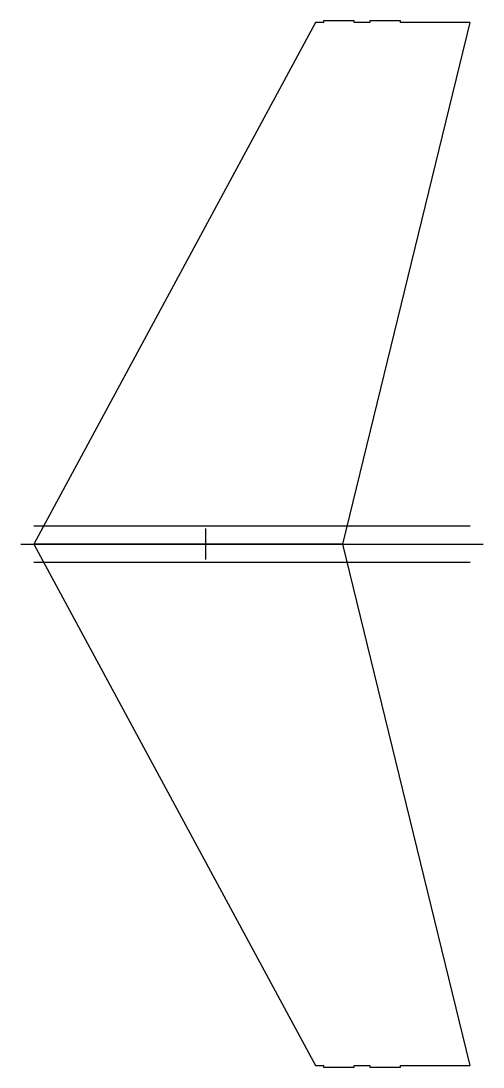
# Model space of a CAD drawing. Header units: millimetres. Extents: x -5 to 172, y -201 to 201.
import ezdxf

# ---------------------------------------------------------------- set-up
doc = ezdxf.new("R2010")
doc.units = ezdxf.units.MM
for name, color, linetype in [('CENTRELINE', 3, 'CONTINUOUS'), ('CG_TARGET', 4, 'CONTINUOUS'), ('OUTLINE_LEFT', 5, 'CONTINUOUS'), ('OUTLINE_RIGHT', 5, 'CONTINUOUS'), ('ROOT_STRIP_EDGE', 6, 'CONTINUOUS')]:
    doc.layers.add(name, color=color, linetype=linetype)

msp = doc.modelspace()

# ---------------------------------------------------------------- linework, layer by layer
at = {"layer": 'CENTRELINE'}
msp.add_line((-5, 0), (172.33561, 0), dxfattribs=at)
at = {"layer": 'CG_TARGET'}
msp.add_line((66, -6), (66, 6), dxfattribs=at)
at = {"layer": 'OUTLINE_LEFT'}
for p, q in [((0, 0), (108.07635, -200)), ((118.51852, 0), (0, 0)), ((167.33561, -200), (118.51852, 0)), ((108.07635, -200), (111.03931, -200)), ((111.03931, -200), (111.03931, -200.6)), ((122.89116, -200.6), (122.89116, -200)), ((122.89116, -200), (128.81709, -200)), ((128.81709, -200), (128.81709, -200.6)), ((140.66894, -200.6), (140.66894, -200)), ((140.66894, -200), (167.33561, -200)), ((111.03931, -200.6), (122.89116, -200.6)), ((128.81709, -200.6), (140.66894, -200.6))]:
    msp.add_line(p, q, dxfattribs=at)
at = {"layer": 'OUTLINE_RIGHT'}
for p, q in [((122.89116, 200.6), (111.03931, 200.6)), ((111.03931, 200.6), (111.03931, 200)), ((122.89116, 200), (122.89116, 200.6)), ((140.66894, 200.6), (128.81709, 200.6)), ((128.81709, 200.6), (128.81709, 200)), ((140.66894, 200), (140.66894, 200.6)), ((108.07635, 200), (0, 0)), ((111.03931, 200), (108.07635, 200)), ((118.51852, 0), (167.33561, 200)), ((128.81709, 200), (122.89116, 200)), ((167.33561, 200), (140.66894, 200)), ((0, 0), (118.51852, 0))]:
    msp.add_line(p, q, dxfattribs=at)
at = {"layer": 'ROOT_STRIP_EDGE'}
for p, q in [((0, 7), (167.33561, 7)), ((0, -7), (167.33561, -7))]:
    msp.add_line(p, q, dxfattribs=at)

doc.saveas('drawing.dxf')
